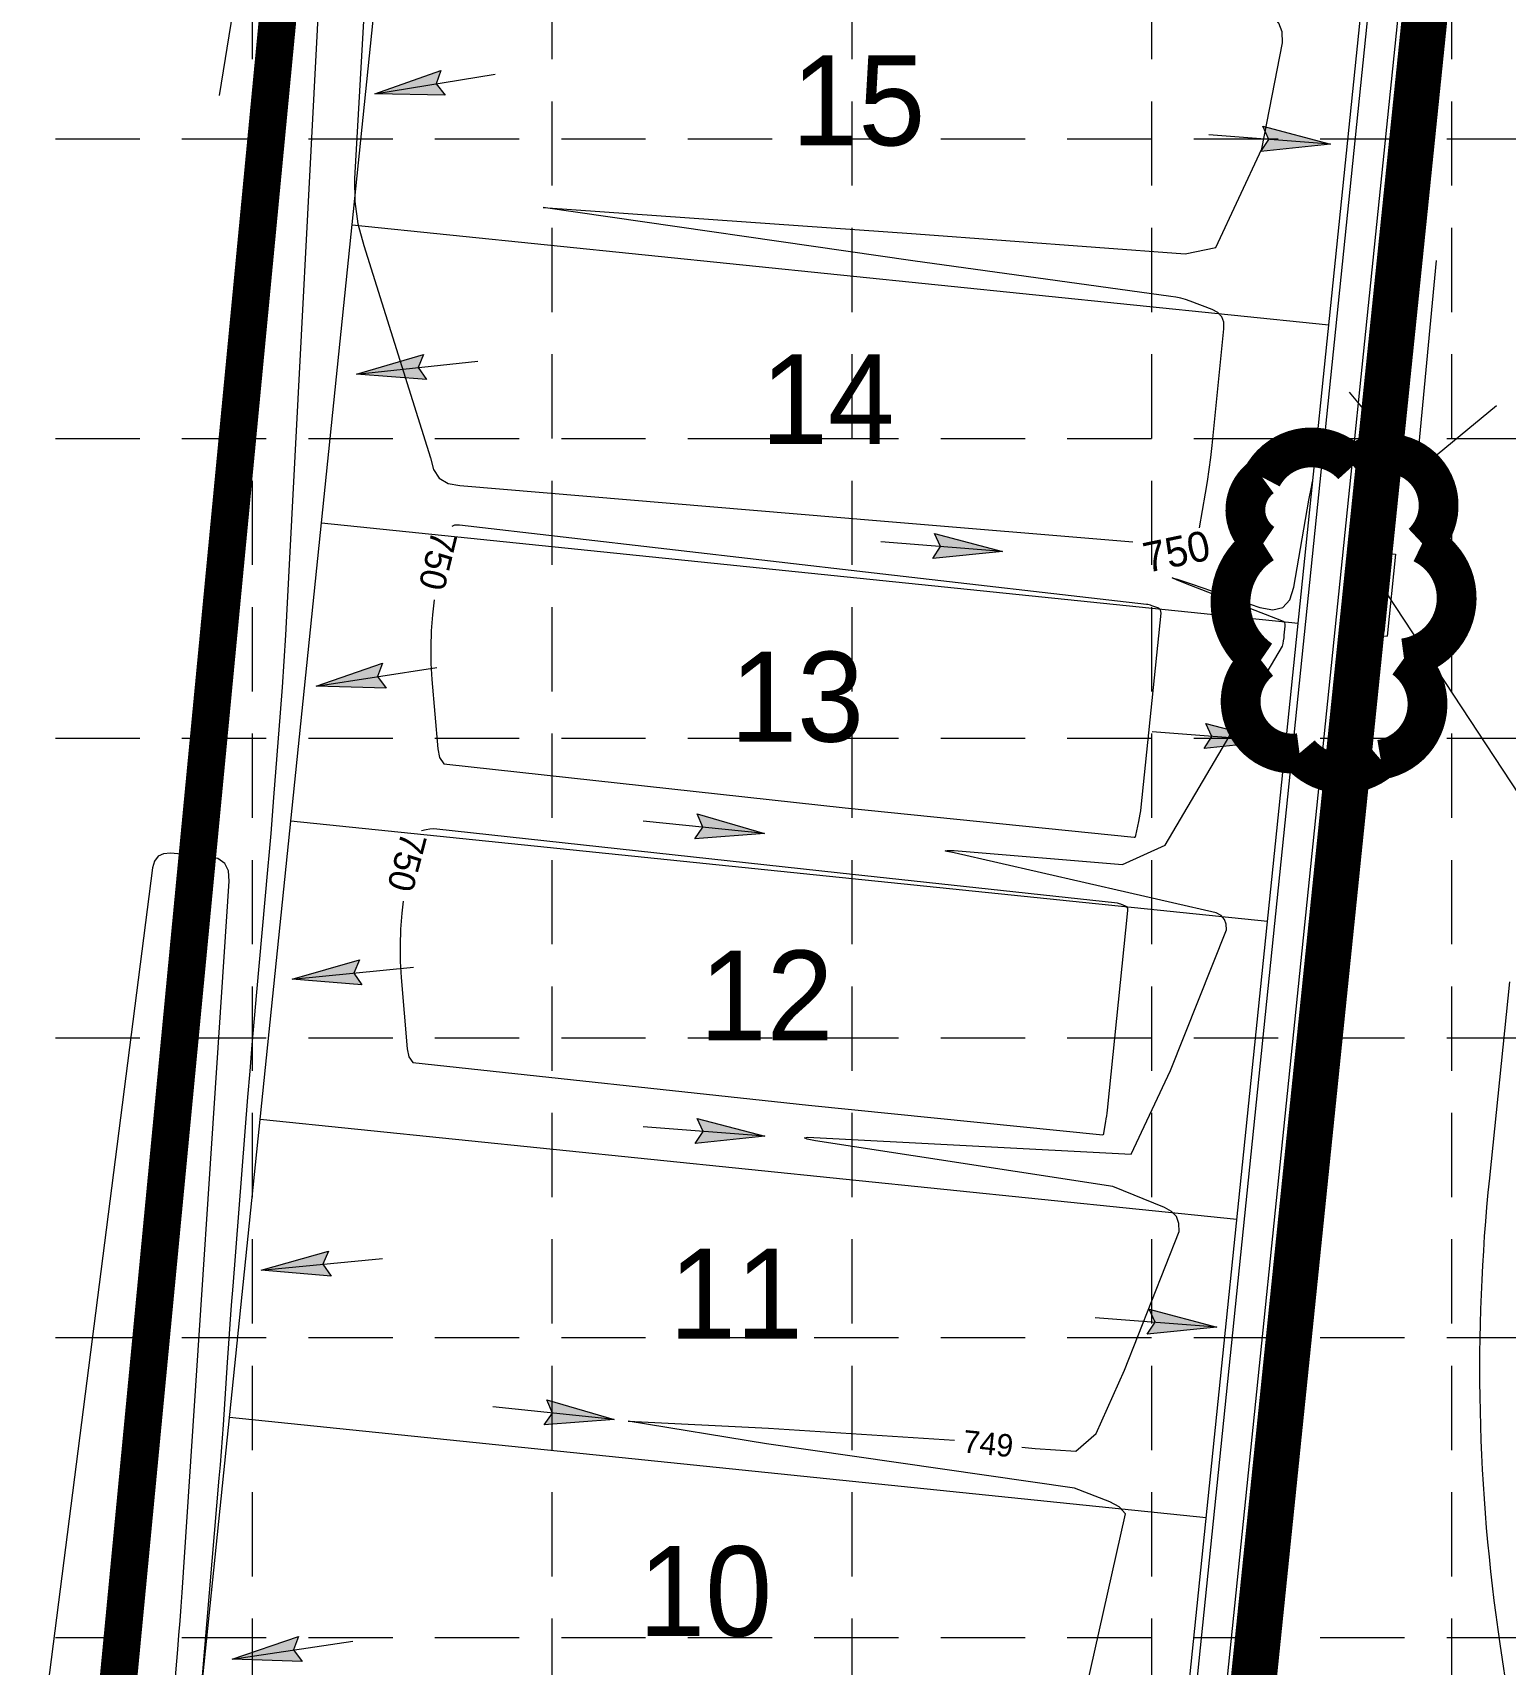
# Model space of a CAD drawing. Header units: feet. Extents: x 46644 to 49208, y 46045 to 47649.
# Drawn here: x 47256.5 to 47453, y 46723.2 to 46941 of the extents above; entities that cross this region are included whole.
import ezdxf
from ezdxf.enums import TextEntityAlignment as Align

# ---------------------------------------------------------------- set-up
doc = ezdxf.new("R2010")
doc.units = ezdxf.units.FT
doc.header["$MEASUREMENT"] = 0
doc.linetypes.add('HIDDEN', pattern=[0.375, 0.25, -0.125])
doc.layers.get('0').update_dxf_attribs({"color": 1})
for name, color, linetype, lineweight in [('06213 - LEVE 12', 1, 'Continuous', 0), ('Level 11', 1, 'Continuous', 0), ('Level 13', 1, 'Continuous', 0), ('Level 15', 1, 'Continuous', 0), ('Level 4', 1, 'Continuous', 0), ('Level 45', 1, 'Continuous', 0), ('Level 52', 1, 'Continuous', 0), ('LIMITS OF DISTURBANCE', 1, 'HIDDEN', 0), ('PC', 35, 'Continuous', 0), ('STORM', 5, 'Continuous', 0)]:
    doc.layers.add(name, color=color, linetype=linetype, lineweight=lineweight)
for name, color, linetype in [('EROSION BLANKET', 84, 'Continuous'), ('GRID', 254, 'HIDDEN'), ('LEGEND', 7, 'Continuous')]:
    doc.layers.add(name, color=color, linetype=linetype)
doc.styles.add('Style-WORKING', font='WORKING.shx')
doc.styles.add('SURVEY', font='surveyor.shx')

msp = doc.modelspace()

# ---------------------------------------------------------------- hatches: boundary and pattern name
at = {"layer": 'Level 52', "linetype": 'Continuous', "lineweight": 0}
for points in [[(47310.99, 46935.99), (47310.35, 46934.19), (47311.53, 46932.68), (47302.18, 46932.85)], [(47420.39, 46925.18), (47421.44, 46926.77), (47420.65, 46928.52), (47429.69, 46926.14)], [(47308.67, 46898.08), (47307.93, 46896.32), (47309.04, 46894.75), (47299.71, 46895.42)], [(47376.6, 46870.84), (47377.65, 46872.43), (47376.85, 46874.18), (47385.89, 46871.79)], [(47280.27, 46862.05), (47281.82, 46860.94), (47283.6, 46861.66), (47280.86, 46852.73)], [(47303.18, 46856.86), (47302.52, 46855.07), (47303.7, 46853.55), (47294.35, 46853.79)], [(47412.8, 46845.48), (47413.85, 46847.08), (47413.06, 46848.82), (47422.1, 46846.44)], [(47344.85, 46833.41), (47345.94, 46834.98), (47345.19, 46836.75), (47354.17, 46834.14)], [(47300.1, 46817.27), (47299.35, 46815.51), (47300.43, 46813.93), (47291.12, 46814.71)], [(47344.91, 46792.78), (47345.96, 46794.38), (47345.16, 46796.12), (47354.21, 46793.74)], [(47295.98, 46778.4), (47295.23, 46776.65), (47296.32, 46775.07), (47287, 46775.84)], [(47405.21, 46767.3), (47406.26, 46768.9), (47405.47, 46770.64), (47414.51, 46768.26)], [(47324.77, 46755.23), (47325.86, 46756.79), (47325.11, 46758.56), (47334.09, 46755.95)], [(47268.23, 46745.62), (47269.78, 46744.51), (47271.56, 46745.23), (47268.81, 46736.29)], [(47291.99, 46726.96), (47291.33, 46725.17), (47292.49, 46723.65), (47283.15, 46723.95)]]:
    msp.add_hatch(color=7, dxfattribs=at).paths.add_polyline_path(points)

# ---------------------------------------------------------------- linework, layer by layer
at = {"color": 7, "linetype": 'Continuous', "lineweight": 0}
for p, q in [((47443.76, 46910.6), (47441.11, 46882.35)), ((47441.11, 46882.35), (47432.21, 46893.06)), ((47451.8, 46891.22), (47441.11, 46882.35))]:
    msp.add_line(p, q, dxfattribs=at)
at = {"layer": '06213 - LEVE 12', "color": 7, "linetype": 'Continuous', "lineweight": 0}
for p, q in [((47400.76, 46622.76), (47445.73, 47060.64)), ((47429.43, 46901.97), (47299.12, 46915.35)), ((47425.35, 46862.18), (47295.03, 46875.56)), ((47421.26, 46822.39), (47290.95, 46835.77)), ((47417.18, 46782.6), (47286.86, 46795.98)), ((47413.09, 46742.81), (47282.77, 46756.19))]:
    msp.add_line(p, q, dxfattribs=at)
at = {"layer": 'EROSION BLANKET', "linetype": 'Continuous', "lineweight": 0, "const_width": 6}
msp.add_lwpolyline([(47742.7, 46585.8), (47725.33, 46705.2, 0.408164), (47700.71, 46724.86), (47502.5, 46695.54, 0.402813), (47484.65, 46670.83), (47488.4, 46646.66), (47493.01, 46627.5, -1.233437), (47407.69, 46625.89), (47411.44, 46644.21), (47454.33, 47061.01, 0.408453), (47435.94, 47085.61), (47414.55, 47087.51), (47389.67, 47087.46, -1.038547), (47397.06, 47176.26), (47415.84, 47174.24), (47888.65, 47175.75)], format="xyb", dxfattribs=at)
at = {"layer": 'GRID', "color": 252, "linetype": 'HIDDEN', "lineweight": 0, "ltscale": 45}
for p, q in [((47285.8, 47606.85), (47285.8, 46206.68)), ((47325.8, 47606.85), (47325.8, 46206.68)), ((47365.8, 47606.85), (47365.8, 46206.68)), ((47405.8, 47606.85), (47405.8, 46206.68)), ((47445.8, 47606.85), (47445.8, 46206.68)), ((46685.8, 46926.85), (49165.8, 46926.85)), ((46685.8, 46886.85), (49165.8, 46886.85)), ((46685.8, 46846.85), (49165.8, 46846.85)), ((46685.8, 46806.85), (49165.8, 46806.85)), ((46685.8, 46766.85), (49165.8, 46766.85)), ((46685.8, 46726.85), (49165.8, 46726.85))]:
    msp.add_line(p, q, dxfattribs=at)
at = {"layer": 'LEGEND', "color": 170, "ltscale": 100, "const_width": 5.31}
msp.add_lwpolyline([(47420.39, 46857.28, 0.520567), (47420.39, 46857.28, 0.765195), (47425.54, 46844.86, 0.417879), (47436.38, 46843.99, 0.6649), (47439.48, 46857.52, 0.744833), (47441.91, 46872.86, 0.975642), (47432.68, 46883.21, 0.520567), (47420.54, 46881.7, 0.520567), (47420.69, 46872.86, 0.540264), (47420.39, 46857.28)], format="xyb", close=True, dxfattribs=at)
at = {"layer": 'Level 13', "color": 7, "linetype": 'Continuous', "lineweight": 0}
msp.add_line((47415.36, 46652.38), (47457.37, 47061.45), dxfattribs=at)
at = {"layer": 'Level 15', "color": 7, "linetype": 'Continuous', "lineweight": 0}
for p, q in [((47401.76, 46622.66), (47448.41, 47076.95)), ((47405.74, 46622.25), (47452.62, 47078.84))]:
    msp.add_line(p, q, dxfattribs=at)
at = {"layer": 'Level 4', "color": 7, "linetype": 'Continuous', "lineweight": 0}
msp.add_line((47258.36, 46518.43), (47339.93, 47312.8), dxfattribs=at)
at = {"layer": 'Level 45', "color": 7, "linetype": 'Continuous', "lineweight": 0}
for p, q in [((47302.18, 46932.85), (47318.24, 46935.48)), ((47429.69, 46926.14), (47413.46, 46927.39)), ((47299.71, 46895.42), (47315.89, 46897.18)), ((47385.89, 46871.79), (47369.67, 46873.05)), ((47280.86, 46852.73), (47282.76, 46868.89)), ((47294.35, 46853.79), (47310.43, 46856.31)), ((47422.1, 46846.44), (47405.87, 46847.69)), ((47354.17, 46834.14), (47337.98, 46835.8)), ((47291.12, 46814.71), (47307.31, 46816.29)), ((47354.21, 46793.74), (47337.98, 46794.99)), ((47287, 46775.84), (47303.19, 46777.43)), ((47414.51, 46768.26), (47398.28, 46769.51)), ((47334.09, 46755.95), (47317.9, 46757.61)), ((47268.81, 46736.29), (47270.72, 46752.45)), ((47283.15, 46723.95), (47299.24, 46726.35))]:
    msp.add_line(p, q, dxfattribs=at)
at = {"layer": 'Level 45', "color": 5, "linetype": 'Continuous', "lineweight": 0}
for p, q in [((47434.88, 46871.76), (47433.75, 46860.82)), ((47435.32, 46871.21), (47434.3, 46861.26)), ((47434.88, 46871.76), (47438.36, 46871.4)), ((47435.32, 46871.21), (47437.81, 46870.95)), ((47437.81, 46870.95), (47436.79, 46861.01)), ((47438.36, 46871.4), (47437.23, 46860.46)), ((47434.3, 46861.26), (47436.79, 46861.01)), ((47433.75, 46860.82), (47437.23, 46860.46))]:
    msp.add_line(p, q, dxfattribs=at)
at = {"layer": 'Level 52', "color": 7, "linetype": 'Continuous', "lineweight": 0, "flags": 128}
for points in [[(47310.99, 46935.99), (47310.35, 46934.19), (47311.53, 46932.68), (47302.18, 46932.85)], [(47420.39, 46925.18), (47421.44, 46926.77), (47420.65, 46928.52), (47429.69, 46926.14)], [(47308.67, 46898.08), (47307.93, 46896.32), (47309.04, 46894.75), (47299.71, 46895.42)], [(47376.6, 46870.84), (47377.65, 46872.43), (47376.85, 46874.18), (47385.89, 46871.79)], [(47280.27, 46862.05), (47281.82, 46860.94), (47283.6, 46861.66), (47280.86, 46852.73)], [(47303.18, 46856.86), (47302.52, 46855.07), (47303.7, 46853.55), (47294.35, 46853.79)], [(47412.8, 46845.48), (47413.85, 46847.08), (47413.06, 46848.82), (47422.1, 46846.44)], [(47344.85, 46833.41), (47345.94, 46834.98), (47345.19, 46836.75), (47354.17, 46834.14)], [(47300.1, 46817.27), (47299.35, 46815.51), (47300.43, 46813.93), (47291.12, 46814.71)], [(47344.91, 46792.78), (47345.96, 46794.38), (47345.16, 46796.12), (47354.21, 46793.74)], [(47295.98, 46778.4), (47295.23, 46776.65), (47296.32, 46775.07), (47287, 46775.84)], [(47405.21, 46767.3), (47406.26, 46768.9), (47405.47, 46770.64), (47414.51, 46768.26)], [(47324.77, 46755.23), (47325.86, 46756.79), (47325.11, 46758.56), (47334.09, 46755.95)], [(47268.23, 46745.62), (47269.78, 46744.51), (47271.56, 46745.23), (47268.81, 46736.29)], [(47291.99, 46726.96), (47291.33, 46725.17), (47292.49, 46723.65), (47283.15, 46723.95)]]:
    msp.add_lwpolyline(points, close=True, dxfattribs=at)
at = {"layer": 'LIMITS OF DISTURBANCE', "color": 1, "linetype": 'HIDDEN', "lineweight": 0, "ltscale": 100, "const_width": 5}
msp.add_lwpolyline([(47882.94, 47325.91), (47684.6, 47325.11), (47336.43, 47323.11), (47321.52, 47308.78), (47319.07, 47290.01), (47302.26, 47079.06), (47251.96, 46554.52)], dxfattribs=at)
at = {"layer": 'PC', "color": 35, "linetype": 'Continuous', "lineweight": 0, "flags": 128}
for points in [[(47295.08, 46953.35), (47290.42, 46864.06), (47290.23, 46860.6), (47290.01, 46857.15), (47289.78, 46853.69), (47289.52, 46850.24), (47288.66, 46838.96), (47288.47, 46836.54), (47288.27, 46834.13), (47288.06, 46831.71), (47287.85, 46829.3), (47286.37, 46812.95), (47286.06, 46809.44), (47285.76, 46805.94), (47285.47, 46802.43), (47285.19, 46798.93), (47283.2, 46773.72), (47283, 46771.17), (47282.82, 46768.63), (47282.64, 46766.09), (47282.46, 46763.54), (47281.91, 46755.23), (47281.79, 46753.45), (47281.66, 46751.67), (47281.52, 46749.89), (47281.37, 46748.11), (47279.14, 46721.72)], [(47281.46, 46932.63), (47284.84, 46953.55)], [(47374.38, 46914.18), (47410.29, 46911.49), (47414.37, 46912.33), (47420.52, 46925.5), (47423.25, 46939.68), (47423.21, 46941.11), (47422.77, 46942.3), (47421.92, 46943.25), (47378.9, 46950.78)], [(47300.96, 46948.07), (47299.47, 46921.54), (47299.49, 46918.48), (47299.89, 46915.51), (47300.69, 46912.61), (47309.6, 46884.26), (47309.99, 46882.71), (47310.77, 46881.57), (47311.95, 46880.86), (47313.52, 46880.58), (47369.64, 46875.88)], [(47373.93, 46910.58), (47324.64, 46917.68), (47374.38, 46914.18)], [(47412.19, 46874.93), (47412.98, 46879.54), (47413.25, 46881.13), (47413.48, 46882.73), (47413.69, 46884.33), (47413.87, 46885.94), (47415.46, 46901.49), (47415.44, 46902.36), (47415.16, 46903.09), (47414.64, 46903.66), (47413.88, 46904.08), (47410.96, 46905.2), (47410.33, 46905.42), (47409.69, 46905.59), (47409.04, 46905.72), (47408.38, 46905.81), (47373.93, 46910.58)], [(47388.48, 46752.25), (47390.29, 46752.06), (47395.71, 46751.71), (47398.41, 46754.05), (47402.19, 46762.52), (47409.48, 46781.02), (47409.44, 46782.1), (47409.11, 46783), (47408.47, 46783.71), (47407.52, 46784.24), (47400.61, 46787.01), (47360.95, 46793.1), (47359.85, 46793.36), (47359.49, 46793.54), (47359.88, 46793.63), (47403.09, 46791.34), (47408.32, 46802.51), (47415.78, 46821.26), (47415.76, 46822.03), (47415.52, 46822.67), (47415.07, 46823.18), (47414.4, 46823.56), (47379.45, 46831.54), (47378.54, 46831.72), (47378.24, 46831.84), (47378.55, 46831.89), (47379.48, 46831.88), (47401.92, 46830), (47407.6, 46832.6), (47423.28, 46859.13), (47423.35, 46859.5), (47423.42, 46859.87), (47423.47, 46860.24), (47423.51, 46860.61), (47423.64, 46861.83), (47423.63, 46862.07), (47423.56, 46862.27), (47423.41, 46862.42), (47423.2, 46862.54), (47411.13, 46867.2), (47409.2, 46867.96), (47408.56, 46868.25), (47409.23, 46868.06), (47411.21, 46867.4), (47420.23, 46864.31), (47421.96, 46863.98), (47423.3, 46864.32), (47424.24, 46865.33), (47424.79, 46867.01), (47426.79, 46878.61), (47427.12, 46880.34), (47427.29, 46881.1)], [(47368.78, 46868.9), (47313.47, 46875.27), (47313.13, 46875.31), (47312.81, 46875.27), (47312.51, 46875.16), (47312.43, 46875.1)], [(47369.64, 46875.88), (47403.29, 46873.06)], [(47403.71, 46833.86), (47404.11, 46835.76), (47404.2, 46836.23), (47404.28, 46836.7), (47404.35, 46837.17), (47404.4, 46837.65), (47407.06, 46863.53), (47407.05, 46863.77), (47406.97, 46863.97), (47406.83, 46864.12), (47406.62, 46864.24), (47405.83, 46864.54), (47405.66, 46864.6), (47405.49, 46864.65), (47405.31, 46864.69), (47405.14, 46864.71), (47368.78, 46868.9)], [(47310.07, 46865.31), (47309.86, 46863.33), (47309.69, 46861.17), (47309.62, 46859), (47309.65, 46856.84), (47309.78, 46854.67), (47310.55, 46845.45), (47310.81, 46844.28), (47311.38, 46843.43), (47364.91, 46837.56)], [(47364.91, 46837.56), (47403.5, 46833.65), (47403.59, 46833.67), (47403.66, 46833.74), (47403.71, 46833.86)], [(47363.84, 46828.9), (47310.42, 46834.72), (47309.95, 46834.74), (47309.49, 46834.7), (47309.03, 46834.62), (47308.4, 46834.48)], [(47275.12, 46716.37), (47275.88, 46725.24), (47276.03, 46727.15), (47276.18, 46729.05), (47276.32, 46730.95), (47276.45, 46732.86), (47282.75, 46827.79), (47282.65, 46829.14), (47282.14, 46830.14), (47281.22, 46830.79), (47279.9, 46831.09), (47274.92, 46831.5), (47273.97, 46831.44), (47273.26, 46831.1), (47272.77, 46830.46), (47272.52, 46829.55), (47256.64, 46705.49)], [(47399.45, 46794.13), (47399.7, 46795.68), (47399.76, 46796.06), (47399.82, 46796.44), (47399.87, 46796.83), (47399.91, 46797.22), (47402.65, 46823.88), (47402.65, 46824.07), (47402.59, 46824.23), (47402.48, 46824.36), (47402.31, 46824.45), (47401.68, 46824.7), (47401.54, 46824.75), (47401.4, 46824.79), (47401.26, 46824.82), (47363.84, 46828.9)], [(47305.93, 46825.09), (47305.77, 46823.49), (47305.6, 46821.35), (47305.53, 46819.21), (47305.56, 46817.07), (47305.69, 46814.93), (47306.48, 46805.39), (47306.72, 46804.34), (47307.23, 46803.58), (47360.01, 46797.89)], [(47360.01, 46797.89), (47399.28, 46793.94), (47399.36, 46793.97), (47399.42, 46794.03), (47399.45, 46794.13)], [(47354.43, 46752.68), (47335.95, 46755.71), (47354.68, 46754.76)], [(47354.68, 46754.76), (47379.52, 46753.17)], [(47349.85, 46715.66), (47387.38, 46712.95), (47388.63, 46712.79), (47389.86, 46712.56), (47391.09, 46712.27), (47394.36, 46714.51), (47396.43, 46717.12), (47402.34, 46743.33), (47401.49, 46744.26), (47400.24, 46744.94), (47395.5, 46746.75), (47354.43, 46752.68)]]:
    msp.add_lwpolyline(points, dxfattribs=at)
at = {"layer": 'STORM', "color": 5, "linetype": 'Continuous', "lineweight": 0}
for p, q in [((47437.3, 46865.98), (47457.04, 46835.98)), ((47450.92, 46788.16), (47453.61, 46814.32)), ((47456.54, 46697.4), (47452.31, 46725.99))]:
    msp.add_line(p, q, dxfattribs=at)
at = {"layer": 'STORM', "color": 5, "linetype": 'Continuous', "lineweight": 0, "extrusion": (0, 0, -1)}
msp.add_arc((-47699.61, 46762.62), 250, 351.575, 5.8631, dxfattribs=at)

# ---------------------------------------------------------------- texts
at = {"layer": 'Level 11', "color": 7, "linetype": 'Continuous', "lineweight": 0, "char_height": 12, "attachment_point": 5, "line_spacing_factor": 0.722892, "style": 'SURVEY'}
for s, insert in [('\\FENGINEERING.shx;15', (47366.68, 46931.89)), ('\\FENGINEERING.shx;15', (47366.68, 46931.89)), ('\\FENGINEERING.shx;14', (47362.6, 46892.1)), ('\\FENGINEERING.shx;14', (47362.6, 46892.1)), ('\\FENGINEERING.shx;13', (47358.51, 46852.31)), ('\\FENGINEERING.shx;13', (47358.51, 46852.31)), ('\\FENGINEERING.shx;12', (47354.43, 46812.52)), ('\\FENGINEERING.shx;12', (47354.43, 46812.52)), ('\\FENGINEERING.shx;11', (47350.34, 46772.73)), ('\\FENGINEERING.shx;11', (47350.34, 46772.73)), ('\\FENGINEERING.shx;10', (47346.25, 46732.94)), ('\\FENGINEERING.shx;10', (47346.25, 46732.94))]:
    msp.add_mtext(s, dxfattribs=dict(at, insert=insert))
at = {"layer": 'PC', "color": 35, "linetype": 'Continuous', "lineweight": 0, "style": 'Style-WORKING'}
for s, height, rotation, p in [('750', 4, 11.8542, (47409.13, 46871.79)), ('750', 3.5, 256.4287, (47310.6, 46870.54)), ('750', 3.5, 255.3142, (47306.47, 46830.31)), ('749', 3, 354.1393, (47384, 46752.71))]:
    msp.add_text(s, height=height, rotation=rotation, dxfattribs=at).set_placement(p, align=Align.MIDDLE_CENTER)

doc.saveas('drawing.dxf')
